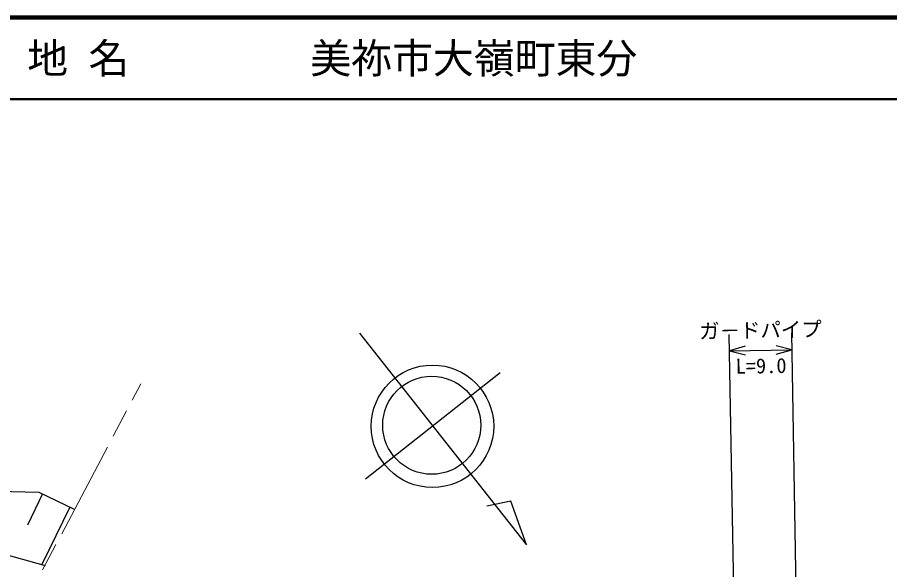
# Model space of a CAD drawing. Units: millimetres, scale not verified. Extents: x 40000 to 680000, y 20000 to 380000.
# Drawn here: x 369186 to 475892, y 312449 to 380000 of the extents above; entities that cross this region are included whole.
import ezdxf
from ezdxf.enums import TextEntityAlignment as Align

# ---------------------------------------------------------------- set-up
doc = ezdxf.new("R2010")
doc.units = ezdxf.units.MM
doc.header["$LTSCALE"] = 1000
doc.linetypes.add('CHAIN', pattern=[18.5, 12, -1.5, 3.5, -1.5])
for name, color, linetype, lineweight in [('M-BGD', 7, 'Continuous', 25), ('M-BMK', 2, 'CHAIN', 13), ('M-BMK-SRVR', 3, 'Continuous', 25), ('M-STR-STRC', 7, 'Continuous', 25), ('M-TTL', 2, 'Continuous', 140), ('M-TTL-LINE', 7, 'Continuous', 50)]:
    doc.layers.add(name, color=color, linetype=linetype, lineweight=lineweight)
doc.layers.add('M-TTL-TXT', color=7, linetype='Continuous')
doc.styles.add('@ＭＳ ゴシック', font='')
doc.styles.add('ＭＳ ゴシック', font='')
doc.styles.get('@ＭＳ ゴシック').set_extended_font_data('@MS Gothic')
doc.styles.get('ＭＳ ゴシック').set_extended_font_data('MS Gothic')

msp = doc.modelspace()

# ---------------------------------------------------------------- linework, layer by layer
at = {"layer": 'M-BGD'}
for p, q in [((371852, 321894), (358468, 322197)), ((372265, 321694), (370418, 317878)), ((376172, 319804), (371852, 321894)), ((375581, 320090), (372182, 313065)), ((365993, 314772), (372559, 312961))]:
    msp.add_line(p, q, dxfattribs=at)
at = {"layer": 'M-BMK'}
msp.add_line((365963, 300467), (384289, 335176), dxfattribs=at)
at = {"layer": 'M-BMK-SRVR'}
for p, q in [((411022, 341370), (431472, 315470)), ((428234, 336501), (411766, 323499)), ((429563, 320801), (426626, 320196)), ((431472, 315470), (429563, 320801))]:
    msp.add_line(p, q, dxfattribs=at)
for centre, radius in [((419967, 329974), 7493), ((419876, 330103), 5995)]:
    msp.add_circle(centre, radius, dxfattribs=at)
at = {"layer": 'M-STR-STRC'}
for p, q in [((456923, 305221), (456280, 341215)), ((464560, 305358), (463918, 341352)), ((458238, 339768), (456316, 339216)), ((456316, 339216), (463954, 339352)), ((463954, 339352), (462013, 339835)), ((462031, 338800), (463954, 339352)), ((456316, 339216), (458257, 338733))]:
    msp.add_line(p, q, dxfattribs=at)
at = {"layer": 'M-TTL'}
msp.add_line((680000, 380000), (40000, 380000), dxfattribs=at)
at = {"layer": 'M-TTL-LINE'}
msp.add_line((40000, 370000), (680000, 370000), dxfattribs=at)

# ---------------------------------------------------------------- texts
at = {"layer": 'M-STR-STRC', "style": 'ＭＳ ゴシック'}
msp.add_text('ガ－ドパイプ', height=1833, rotation=1.023, dxfattribs=at).set_placement((460117, 340284), align=Align.BOTTOM_CENTER)
at = {"layer": 'M-STR-STRC', "style": '@ＭＳ ゴシック'}
msp.add_text('L=9.0', height=1833, rotation=1.023, dxfattribs=at).set_placement((460153, 338284), align=Align.TOP_CENTER)
at = {"layer": 'M-TTL-TXT', "style": 'ＭＳ ゴシック'}
for s, p in [('地 名', (370380, 375000)), ('美祢市大嶺町東分', (405024, 375000))]:
    msp.add_text(s, height=3666, dxfattribs=at).set_placement(p, align=Align.MIDDLE_LEFT)

doc.saveas('drawing.dxf')
